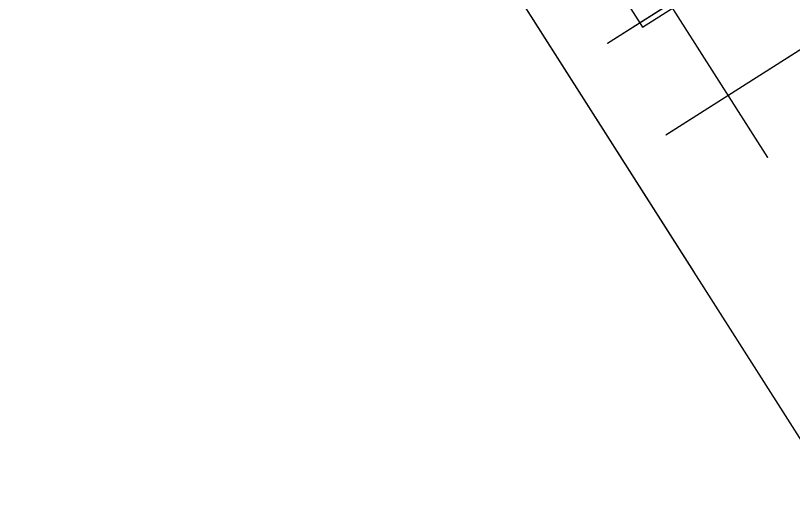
# Model space of a CAD drawing. Extents: x -46296 to 410892, y -132363 to 238728.
# Drawn here: x 80263 to 133193, y 85499 to 119541 of the extents above; entities that cross this region are included whole.
import ezdxf
from ezdxf.xclip import XClip

# ---------------------------------------------------------------- set-up
doc = ezdxf.new("R2010")
doc.units = 0
doc.header["$LTSCALE"] = 2
doc.header["$MEASUREMENT"] = 0
doc.header["$XCLIPFRAME"] = 0
doc.linetypes.add('DOTE', pattern=[2.42, 2, -0.2, 0.02, -0.2])
doc.linetypes.add('X-104 B0平面$0$DOTE', pattern=[2.42, 2, -0.2, 0.02, -0.2])
doc.layers.add('104-13 B0核心筒$0$04-不打印_辅助线', color=165, linetype='Continuous', plot=False)
for name, color, linetype in [('A_AXIS-轴线', 36, 'DOTE'), ('X-104 B0平面$0$A_AXIS-轴线', 36, 'X-104 B0平面$0$DOTE'), ('X-104 B0平面$0$A_STR-砼墙', 51, 'Continuous'), ('看线', 241, 'Continuous')]:
    doc.layers.add(name, color=color, linetype=linetype)

# ---------------------------------------------------------------- blocks, each defined once
blk = doc.blocks.new('104 轴线')
for p, q in [((-294971, 159219), (-249835, 88258)), ((-260709, 96037), (-222317, 120457)), ((-256737, 89793), (-218420, 114166))]:
    blk.add_line(p, q)
at = {"layer": 'Defpoints'}
blk.add_lwpolyline([(13135, -2670), (19996, 9914), (18926, 200140), (-165691, 199501, 0.064843), (-234306, 190322, 0.064894), (-298282, 163874), (-300993, 152958), (-177498, -41043), (-162540, -55229), (-143745, -84755), (-123037, -89354), (13135, -2670)], format="xyb", close=True, dxfattribs=at)
blk = doc.blocks.new('104-13 B0核心筒')
at = {"layer": '104-13 B0核心筒$0$04-不打印_辅助线'}
ref = blk.add_blockref('104 轴线', (287656, 163437), dxfattribs=dict(at, rotation=57.54087654753761))
XClip(ref).set_block_clipping_path([(-308258.2439484803, 159880.9876684749), (-256882.7738956955, 79110.5487782021), (-223300.1845035219, 100471.3503204154), (-274675.6545563068, 181241.7892106881)])
blk = doc.blocks.new('X-104 B0平面')
at = {"layer": 'X-104 B0平面$0$A_STR-砼墙'}
blk.add_lwpolyline([(166590, 176619), (129202, 196081), (124261, 186590), (123240, 187122, 0.468265), (105289, 179286), (101633, 185034), (104164, 186644), (101481, 190863), (89841, 183459), (87650, 174225), (122929, 118760), (136345, 127294)], format="xyb", dxfattribs=at)
at = {"rotation": 302.4591234524621}
blk.add_blockref('104-13 B0核心筒', (88969, 176623), dxfattribs=at)
at = {"layer": 'X-104 B0平面$0$A_AXIS-轴线'}
blk.add_blockref('104 轴线', (381256, 21623), dxfattribs=at)

msp = doc.modelspace()

# ---------------------------------------------------------------- block references
at = {"layer": 'A_AXIS-轴线'}
msp.add_blockref('104 轴线', (381256, 21623), dxfattribs=at)
at = {"layer": '看线'}
msp.add_blockref('X-104 B0平面', (0, 0), dxfattribs=at)

doc.saveas('drawing.dxf')
